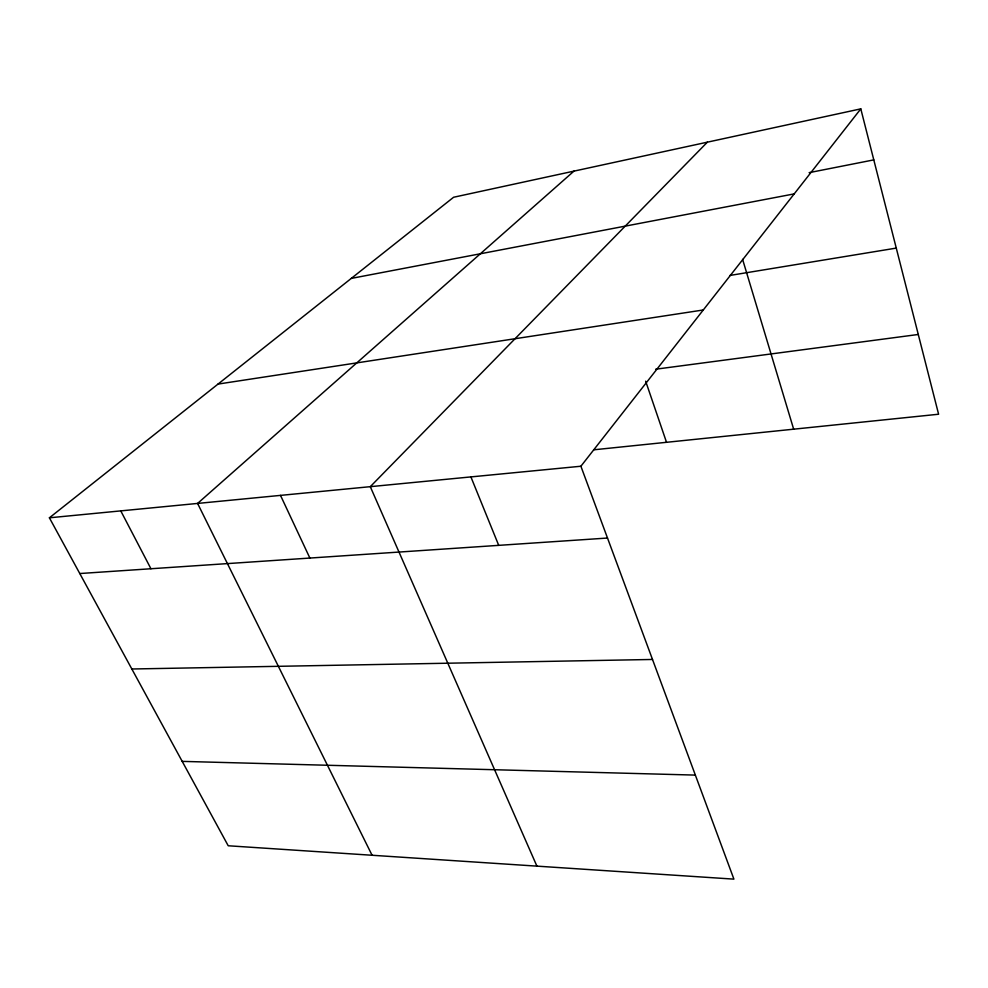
<?xml version="1.0" encoding="UTF-8"?>
<svg xmlns="http://www.w3.org/2000/svg" width="988" height="988" viewBox="0 0 988 988"><rect width="100%" height="100%" fill="white"/><g stroke="black" fill="none" stroke-linecap="round" stroke-linejoin="round"><path stroke-width="1.48" d="M580.895 466.237L733.911 879.135L228.216 845.765L49.4 517.811L580.895 466.237L860.795 108.865L938.6 414.231L593.615 449.824M707.359 142.173L370.29 486.676L536.916 866.143M573.966 171.122L197.588 503.435L372.081 855.262M49.4 517.811L453.603 197.254L860.795 108.865M809.135 172.653L873.8 159.883M351.283 278.406L794.191 193.895M729.86 275.454L896.277 248.099M218.015 384.085L703.271 309.985M655.649 369.216L918.272 334.475M79.781 573.534L607.509 538.04M131.824 669L652.5 659.465M182.2 761.378L695.354 775.098M120.771 510.882L150.942 568.755M280.506 495.383L309.874 558.059M470.906 476.908L498.718 545.364M645.658 381.183L666.517 442.303M742.606 259.399L793.66 429.187"/></g></svg>
